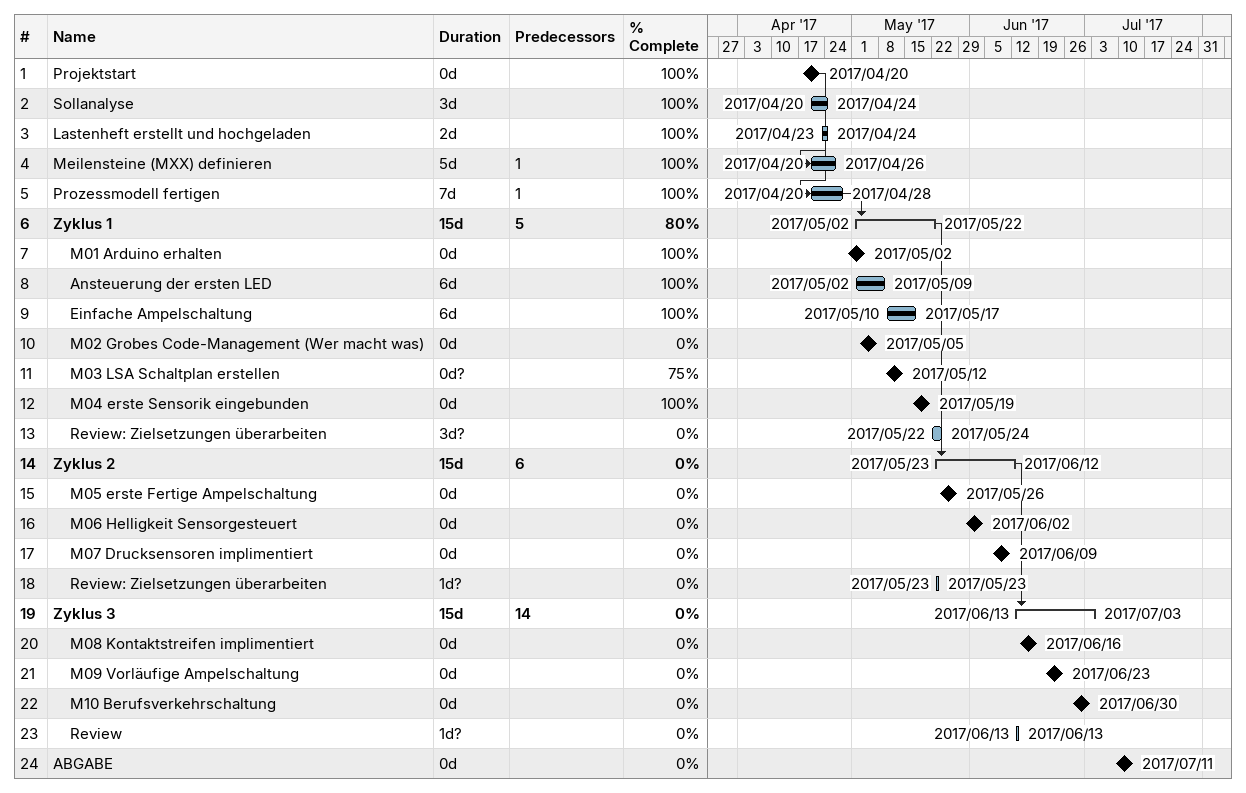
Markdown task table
| ID | Level | Task | Duration | Start | Finish | Predecessors | % complete |
|---|---|---|---|---|---|---|---|
| 1 | 1 | Projektstart | 0d | 2017-04-20 | 2017-04-20 |  | 100 |
| 2 | 1 | Sollanalyse | 3d | 2017-04-20 | 2017-04-24 |  | 100 |
| 3 | 1 | Lastenheft erstellt und hochgeladen | 2d | 2017-04-23 | 2017-04-24 |  | 100 |
| 4 | 1 | Meilensteine (MXX) definieren | 5d | 2017-04-20 | 2017-04-26 | 1 | 100 |
| 5 | 1 | Prozessmodell fertigen | 7d | 2017-04-20 | 2017-04-28 | 1 | 100 |
| 6 | 1 | **Zyklus 1** | 15d | 2017-05-02 | 2017-05-22 | 5 | 80 |
| 7 | 2 | M01 Arduino erhalten | 0d | 2017-05-02 | 2017-05-02 |  | 100 |
| 8 | 2 | Ansteuerung der ersten LED | 6d | 2017-05-02 | 2017-05-09 |  | 100 |
| 9 | 2 | Einfache Ampelschaltung | 6d | 2017-05-10 | 2017-05-17 |  | 100 |
| 10 | 2 | M02 Grobes Code-Management (Wer macht was) | 0d | 2017-05-05 | 2017-05-05 |  | 0 |
| 11 | 2 | M03 LSA Schaltplan erstellen | 0d? | 2017-05-12 | 2017-05-12 |  | 75 |
| 12 | 2 | M04 erste Sensorik eingebunden | 0d | 2017-05-19 | 2017-05-19 |  | 100 |
| 13 | 2 | Review: Zielsetzungen überarbeiten | 3d? | 2017-05-22 | 2017-05-24 |  | 0 |
| 14 | 1 | **Zyklus 2** | 15d | 2017-05-23 | 2017-06-12 | 6 | 0 |
| 15 | 2 | M05 erste Fertige Ampelschaltung | 0d | 2017-05-26 | 2017-05-26 |  | 0 |
| 16 | 2 | M06 Helligkeit Sensorgesteuert | 0d | 2017-06-02 | 2017-06-02 |  | 0 |
| 17 | 2 | M07 Drucksensoren implimentiert | 0d | 2017-06-09 | 2017-06-09 |  | 0 |
| 18 | 2 | Review: Zielsetzungen überarbeiten | 1d? | 2017-05-23 | 2017-05-23 |  | 0 |
| 19 | 1 | **Zyklus 3** | 15d | 2017-06-13 | 2017-07-03 | 14 | 0 |
| 20 | 2 | M08 Kontaktstreifen implimentiert | 0d | 2017-06-16 | 2017-06-16 |  | 0 |
| 21 | 2 | M09 Vorläufige Ampelschaltung | 0d | 2017-06-23 | 2017-06-23 |  | 0 |
| 22 | 2 | M10 Berufsverkehrschaltung | 0d | 2017-06-30 | 2017-06-30 |  | 0 |
| 23 | 2 | Review | 1d? | 2017-06-13 | 2017-06-13 |  | 0 |
| 24 | 1 | ABGABE | 0d | 2017-07-11 | 2017-07-11 |  | 0 |
